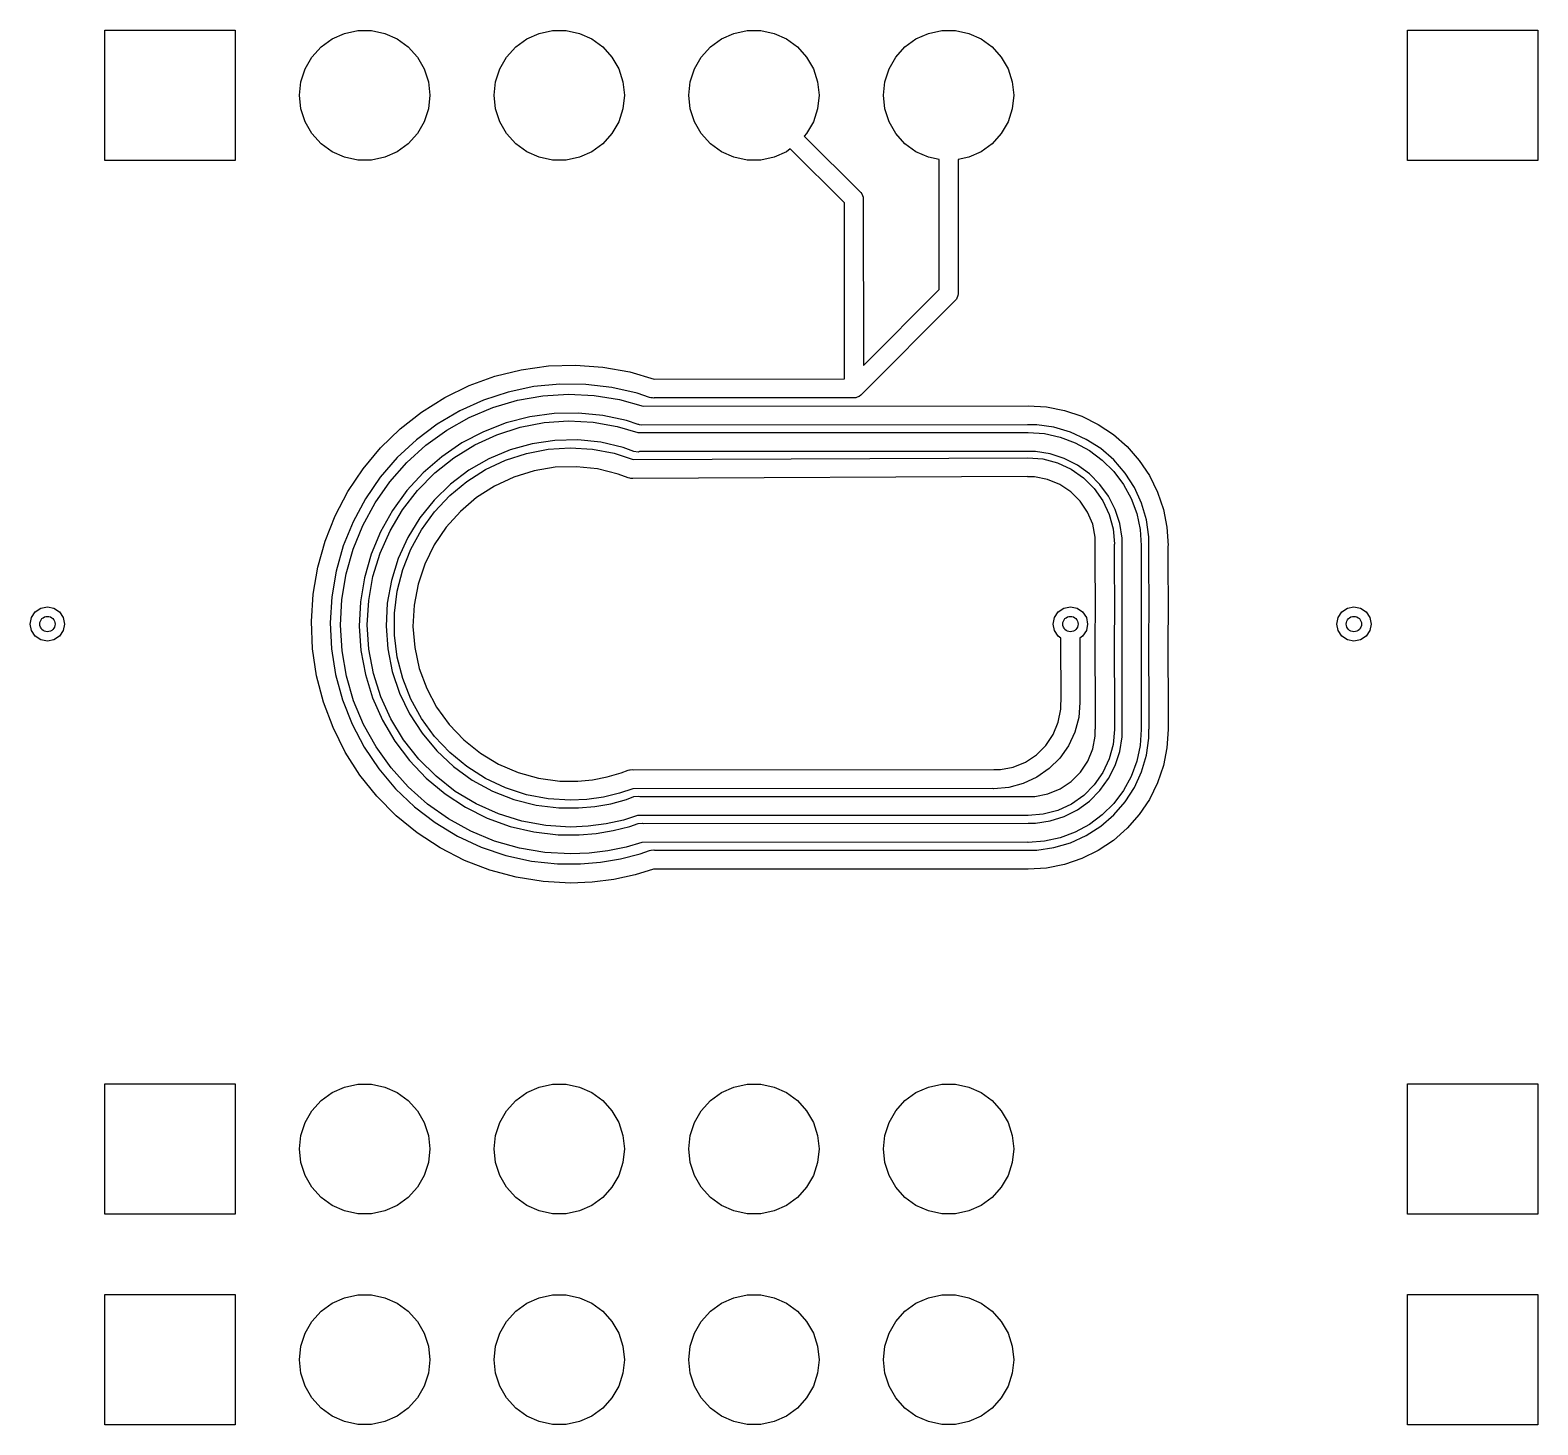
# Model space of a CAD drawing. Extents: x 108.1 to 155.9, y -81.1 to -32.1.
# Drawn here: x 108.1 to 127.77, y -50.35 to -32.15 of the extents above; entities that cross this region are included whole.
import ezdxf

# ---------------------------------------------------------------- set-up
doc = ezdxf.new("R2010")
doc.units = 0
doc.layers.add('BLACK', color=7, linetype='CONTINUOUS')

msp = doc.modelspace()

# ---------------------------------------------------------------- linework, layer by layer
at = {"layer": 'BLACK', "linetype": 'CONTINUOUS'}
for p, q in [((109.075, -33.85), (109.075, -32.15)), ((109.075, -32.15), (110.775, -32.15)), ((110.775, -32.15), (110.775, -33.85)), ((111.896239, -32.368327), (112.04, -32.263878)), ((112.04, -32.263878), (112.202336, -32.191602)), ((112.202336, -32.191602), (112.376151, -32.154656)), ((112.376151, -32.154656), (112.553849, -32.154656)), ((112.553849, -32.154656), (112.727664, -32.191602)), ((112.727664, -32.191602), (112.89, -32.263878)), ((112.89, -32.263878), (113.033761, -32.368327)), ((114.436239, -32.368327), (114.58, -32.263878)), ((114.58, -32.263878), (114.742336, -32.191602)), ((114.742336, -32.191602), (114.916151, -32.154656)), ((114.916151, -32.154656), (115.093849, -32.154656)), ((115.093849, -32.154656), (115.267664, -32.191602)), ((115.267664, -32.191602), (115.43, -32.263878)), ((115.43, -32.263878), (115.573761, -32.368327)), ((116.976239, -32.368327), (117.12, -32.263878)), ((117.12, -32.263878), (117.282336, -32.191602)), ((117.282336, -32.191602), (117.456151, -32.154656)), ((117.456151, -32.154656), (117.633849, -32.154656)), ((117.633849, -32.154656), (117.807664, -32.191602)), ((117.807664, -32.191602), (117.97, -32.263878)), ((117.97, -32.263878), (118.113761, -32.368327)), ((119.516239, -32.368327), (119.66, -32.263878)), ((119.66, -32.263878), (119.822336, -32.191602)), ((119.822336, -32.191602), (119.996151, -32.154656)), ((119.996151, -32.154656), (120.173849, -32.154656)), ((120.173849, -32.154656), (120.347664, -32.191602)), ((120.347664, -32.191602), (120.51, -32.263878)), ((120.51, -32.263878), (120.653761, -32.368327)), ((126.075, -33.85), (126.075, -32.15)), ((126.075, -32.15), (127.775, -32.15)), ((127.775, -32.15), (127.775, -33.85)), ((111.777336, -32.500383), (111.896239, -32.368327)), ((113.033761, -32.368327), (113.152664, -32.500383)), ((114.317336, -32.500383), (114.436239, -32.368327)), ((115.573761, -32.368327), (115.692664, -32.500383)), ((116.857336, -32.500383), (116.976239, -32.368327)), ((118.113761, -32.368327), (118.232664, -32.500383)), ((119.397336, -32.500383), (119.516239, -32.368327)), ((120.653761, -32.368327), (120.772664, -32.500383)), ((111.633575, -32.823275), (111.688486, -32.654274)), ((111.688486, -32.654274), (111.777336, -32.500383)), ((113.152664, -32.500383), (113.241514, -32.654274)), ((113.241514, -32.654274), (113.296425, -32.823275)), ((114.173575, -32.823275), (114.228486, -32.654274)), ((114.228486, -32.654274), (114.317336, -32.500383)), ((115.692664, -32.500383), (115.781514, -32.654274)), ((115.781514, -32.654274), (115.836425, -32.823275)), ((116.713575, -32.823275), (116.768486, -32.654274)), ((116.768486, -32.654274), (116.857336, -32.500383)), ((118.232664, -32.500383), (118.321514, -32.654274)), ((118.321514, -32.654274), (118.376425, -32.823275)), ((119.253575, -32.823275), (119.308486, -32.654274)), ((119.308486, -32.654274), (119.397336, -32.500383)), ((120.772664, -32.500383), (120.861514, -32.654274)), ((120.861514, -32.654274), (120.916425, -32.823275)), ((111.615, -33), (111.633575, -32.823275)), ((113.296425, -32.823275), (113.315, -33)), ((114.155, -33), (114.173575, -32.823275)), ((115.836425, -32.823275), (115.855, -33)), ((116.695, -33), (116.713575, -32.823275)), ((118.376425, -32.823275), (118.395, -33)), ((119.235, -33), (119.253575, -32.823275)), ((120.916425, -32.823275), (120.935, -33)), ((111.633575, -33.176725), (111.615, -33)), ((113.315, -33), (113.296425, -33.176725)), ((114.173575, -33.176725), (114.155, -33)), ((115.855, -33), (115.836425, -33.176725)), ((116.713575, -33.176725), (116.695, -33)), ((118.395, -33), (118.376425, -33.176725)), ((119.253575, -33.176725), (119.235, -33)), ((120.935, -33), (120.916425, -33.176725)), ((111.688486, -33.345726), (111.633575, -33.176725)), ((113.296425, -33.176725), (113.241514, -33.345726)), ((114.228486, -33.345726), (114.173575, -33.176725)), ((115.836425, -33.176725), (115.781514, -33.345726)), ((116.768486, -33.345726), (116.713575, -33.176725)), ((118.376425, -33.176725), (118.321514, -33.345726)), ((119.308486, -33.345726), (119.253575, -33.176725)), ((120.916425, -33.176725), (120.861514, -33.345726)), ((111.777336, -33.499617), (111.688486, -33.345726)), ((113.241514, -33.345726), (113.152664, -33.499617)), ((114.317336, -33.499617), (114.228486, -33.345726)), ((115.781514, -33.345726), (115.692664, -33.499617)), ((116.857336, -33.499617), (116.768486, -33.345726)), ((118.321514, -33.345726), (118.232664, -33.499617)), ((119.397336, -33.499617), (119.308486, -33.345726)), ((120.861514, -33.345726), (120.772664, -33.499617)), ((111.896239, -33.631673), (111.777336, -33.499617)), ((112.04, -33.736122), (111.896239, -33.631673)), ((113.033761, -33.631673), (112.89, -33.736122)), ((113.152664, -33.499617), (113.033761, -33.631673)), ((114.436239, -33.631673), (114.317336, -33.499617)), ((114.58, -33.736122), (114.436239, -33.631673)), ((115.573761, -33.631673), (115.43, -33.736122)), ((115.692664, -33.499617), (115.573761, -33.631673)), ((116.976239, -33.631673), (116.857336, -33.499617)), ((117.12, -33.736122), (116.976239, -33.631673)), ((118.232664, -33.499617), (118.20274, -33.532851)), ((118.20274, -33.532851), (118.938389, -34.266612)), ((119.516239, -33.631673), (119.397336, -33.499617)), ((119.66, -33.736122), (119.516239, -33.631673)), ((120.653761, -33.631673), (120.51, -33.736122)), ((120.772664, -33.499617), (120.653761, -33.631673)), ((112.202336, -33.808398), (112.04, -33.736122)), ((112.376151, -33.845344), (112.202336, -33.808398)), ((112.727664, -33.808398), (112.553849, -33.845344)), ((112.89, -33.736122), (112.727664, -33.808398)), ((114.742336, -33.808398), (114.58, -33.736122)), ((114.916151, -33.845344), (114.742336, -33.808398)), ((115.267664, -33.808398), (115.093849, -33.845344)), ((115.43, -33.736122), (115.267664, -33.808398)), ((117.282336, -33.808398), (117.12, -33.736122)), ((117.456151, -33.845344), (117.282336, -33.808398)), ((117.807664, -33.808398), (117.633849, -33.845344)), ((117.97, -33.736122), (117.807664, -33.808398)), ((118.019688, -33.70002), (117.97, -33.736122)), ((118.725046, -34.403569), (118.019688, -33.70002)), ((119.822336, -33.808398), (119.66, -33.736122)), ((119.960737, -33.837816), (119.822336, -33.808398)), ((119.962328, -35.535987), (119.960737, -33.837816)), ((120.347664, -33.808398), (120.208358, -33.838008)), ((120.208358, -33.838008), (120.21, -35.59)), ((120.51, -33.736122), (120.347664, -33.808398)), ((110.775, -33.85), (109.075, -33.85)), ((112.553849, -33.845344), (112.376151, -33.845344)), ((115.093849, -33.845344), (114.916151, -33.845344)), ((117.633849, -33.845344), (117.456151, -33.845344)), ((127.775, -33.85), (126.075, -33.85)), ((118.727258, -36.700112), (118.725046, -34.403569)), ((118.938389, -34.266612), (118.953934, -34.285554)), ((118.953934, -34.285554), (118.972598, -34.330614)), ((118.972598, -34.330614), (118.974712, -36.526287)), ((118.974712, -36.526287), (119.962328, -35.535987)), ((120.21, -35.59), (120.207598, -35.614386)), ((120.188934, -35.659446), (118.938388, -36.913388)), ((120.207598, -35.614387), (120.188934, -35.659446)), ((120.207598, -35.614386), (120.207598, -35.614387)), ((114.163963, -36.667025), (114.50953, -36.581235)), ((114.50953, -36.581235), (114.862205, -36.532275)), ((114.862205, -36.532275), (115.218074, -36.520686)), ((115.218074, -36.520686), (115.573187, -36.546597)), ((115.573187, -36.546597), (115.923604, -36.609721)), ((113.509367, -36.944882), (113.829337, -36.78869)), ((113.829337, -36.78869), (114.163963, -36.667025)), ((115.011868, -36.768448), (114.673001, -36.801909)), ((115.352365, -36.771942), (115.011868, -36.768448)), ((115.690474, -36.812349), (115.352365, -36.771942)), ((115.923604, -36.609721), (116.241525, -36.702387)), ((116.241525, -36.702387), (118.727258, -36.700112)), ((113.207603, -37.133867), (113.509367, -36.944882)), ((114.016087, -36.977683), (113.705791, -37.117922)), ((114.339763, -36.871929), (114.016087, -36.977683)), ((114.13783, -37.075905), (114.459512, -36.980544)), ((114.673001, -36.801909), (114.339763, -36.871929)), ((114.459512, -36.980544), (114.78983, -36.921699)), ((114.78983, -36.921699), (115.124653, -36.900107)), ((115.124653, -36.900107), (115.459794, -36.916038)), ((115.459794, -36.916038), (115.791059, -36.969293)), ((116.022204, -36.889193), (115.690474, -36.812349)), ((115.791059, -36.969293), (116.098972, -37.05494)), ((116.182934, -36.945351), (116.022204, -36.889193)), ((116.199677, -36.947232), (116.182934, -36.945351)), ((116.200615, -36.947621), (116.199677, -36.947232)), ((116.220983, -36.949627), (116.200615, -36.947621)), ((116.238216, -36.951564), (116.220983, -36.949627)), ((116.242662, -36.950006), (116.238216, -36.951564)), ((118.874387, -36.947598), (116.242662, -36.950006)), ((118.893051, -36.939866), (118.874387, -36.947598)), ((118.919446, -36.928934), (118.893051, -36.939866)), ((118.919451, -36.928928), (118.919446, -36.928934)), ((118.938388, -36.913388), (118.919451, -36.928928)), ((112.927394, -37.353547), (113.207603, -37.133867)), ((113.705791, -37.117922), (113.412538, -37.290991)), ((113.828809, -37.206591), (114.13783, -37.075905)), ((114.936857, -37.153598), (114.621427, -37.196528)), ((115.255134, -37.147347), (114.936857, -37.153598)), ((115.572007, -37.177857), (115.255134, -37.147347)), ((115.883244, -37.244721), (115.572007, -37.177857)), ((116.098972, -37.05494), (121.124304, -37.050648)), ((121.124304, -37.050648), (121.362576, -37.066178)), ((121.362576, -37.066178), (121.596781, -37.112684)), ((121.596781, -37.112684), (121.822909, -37.18937)), ((112.671849, -37.601486), (112.927394, -37.353547)), ((113.412538, -37.290991), (113.139789, -37.494849)), ((113.264001, -37.566974), (113.536313, -37.370966)), ((113.536313, -37.370966), (113.828809, -37.206591)), ((114.313056, -37.275562), (114.015862, -37.389645)), ((114.191665, -37.429353), (114.495615, -37.332067)), ((114.621427, -37.196528), (114.313056, -37.275562)), ((114.495615, -37.332067), (114.809056, -37.272024)), ((114.809056, -37.272024), (115.127442, -37.250096)), ((115.127442, -37.250096), (115.446155, -37.266601)), ((115.446155, -37.266601), (115.760573, -37.321299)), ((115.760573, -37.321299), (116.029765, -37.402435)), ((116.033948, -37.295938), (115.883244, -37.244721)), ((116.041396, -37.296706), (116.033948, -37.295938)), ((116.049788, -37.300179), (116.041396, -37.296706)), ((116.074175, -37.302572), (116.049788, -37.300179)), ((121.113948, -37.298266), (116.074175, -37.302572)), ((121.1244, -37.300648), (121.113948, -37.298266)), ((121.237072, -37.300607), (121.1244, -37.300648)), ((121.460133, -37.3326), (121.237072, -37.300607)), ((121.676369, -37.396021), (121.460133, -37.3326)), ((121.822909, -37.18937), (122.037089, -37.294922)), ((122.037089, -37.294922), (122.235655, -37.427534)), ((113.139789, -37.494849), (112.890761, -37.72709)), ((113.01528, -37.792164), (113.264001, -37.566974)), ((113.733814, -37.537254), (113.47068, -37.716417)), ((113.629669, -37.729494), (113.901614, -37.562473)), ((114.015862, -37.389645), (113.733814, -37.537254)), ((113.901614, -37.562473), (114.191665, -37.429353)), ((114.651921, -37.547402), (114.362937, -37.627704)), ((114.948653, -37.503699), (114.651921, -37.547402)), ((115.248518, -37.497274), (114.948653, -37.503699)), ((115.546851, -37.528227), (115.248518, -37.497274)), ((115.839009, -37.596076), (115.546851, -37.528227)), ((116.029765, -37.402435), (121.124989, -37.40001)), ((121.124989, -37.40001), (121.334904, -37.415022)), ((121.334904, -37.415022), (121.540546, -37.459756)), ((121.540546, -37.459756), (121.737728, -37.5333)), ((121.881374, -37.489577), (121.676369, -37.396021)), ((121.737728, -37.5333), (121.922437, -37.634158)), ((122.070974, -37.611363), (121.881374, -37.489577)), ((122.235655, -37.427534), (122.415208, -37.584936)), ((112.443804, -37.874931), (112.671849, -37.601486)), ((112.890761, -37.72709), (112.668394, -37.984972)), ((113.47068, -37.716417), (113.229972, -37.924742)), ((113.379774, -37.927996), (113.629669, -37.729494)), ((114.086196, -37.743354), (113.826005, -37.892555)), ((114.040835, -37.885117), (114.302055, -37.762013)), ((114.362937, -37.627704), (114.086196, -37.743354)), ((114.302055, -37.762013), (114.576643, -37.672611)), ((114.576643, -37.672611), (114.860269, -37.618322)), ((114.860269, -37.618322), (115.148462, -37.600001)), ((115.148462, -37.600001), (115.436679, -37.617936)), ((115.436679, -37.617936), (115.720378, -37.671846)), ((115.720378, -37.671846), (115.968627, -37.752305)), ((115.979707, -37.647982), (115.839009, -37.596076)), ((115.968627, -37.752305), (121.120445, -37.729066)), ((116.034878, -37.655116), (115.979707, -37.647982)), ((116.0502, -37.650035), (116.034878, -37.655116)), ((121.114538, -37.647624), (116.0502, -37.650035)), ((121.124991, -37.65001), (121.114538, -37.647624)), ((121.120445, -37.729066), (121.316368, -37.745452)), ((121.221401, -37.650009), (121.124991, -37.65001)), ((121.411846, -37.680172), (121.221401, -37.650009)), ((121.316368, -37.745452), (121.506446, -37.795695)), ((121.595229, -37.739755), (121.411846, -37.680172)), ((121.767032, -37.827293), (121.595229, -37.739755)), ((121.922437, -37.634158), (122.090912, -37.760276)), ((122.241307, -37.758899), (122.070974, -37.611363)), ((122.090912, -37.760276), (122.239724, -37.909088)), ((122.388903, -37.92918), (122.241307, -37.758899)), ((122.415208, -37.584936), (122.572674, -37.764434)), ((122.572674, -37.764434), (122.705356, -37.962953)), ((112.24579, -38.170848), (112.443804, -37.874931)), ((112.79326, -38.04372), (113.01528, -37.792164)), ((113.229972, -37.924742), (113.014907, -38.159446)), ((113.155553, -38.155098), (113.379774, -37.927996)), ((113.826005, -37.892555), (113.586411, -38.072984)), ((113.797099, -38.039984), (114.040835, -37.885117)), ((114.676326, -37.900551), (114.410952, -37.982718)), ((114.950359, -37.854931), (114.676326, -37.900551)), ((115.22804, -37.846693), (114.950359, -37.854931)), ((115.504295, -37.875985), (115.22804, -37.846693)), ((115.774074, -37.942274), (115.504295, -37.875985)), ((115.903227, -37.993394), (115.774074, -37.942274)), ((121.506446, -37.795695), (121.684876, -37.878261)), ((121.684876, -37.878261), (121.846207, -37.990629)), ((121.923027, -37.940629), (121.767032, -37.827293)), ((122.059371, -38.076973), (121.923027, -37.940629)), ((122.239724, -37.909088), (122.365842, -38.077563)), ((122.510756, -38.118736), (122.388903, -37.92918)), ((122.705356, -37.962953), (122.810984, -38.177096)), ((112.668394, -37.984972), (112.475312, -38.265453)), ((112.600718, -38.318493), (112.79326, -38.04372)), ((113.014907, -38.159446), (112.828355, -38.417395)), ((112.960259, -38.407507), (113.155553, -38.155098)), ((113.586411, -38.072984), (113.37114, -38.281835)), ((113.57469, -38.224173), (113.797099, -38.039984)), ((114.159086, -38.09993), (113.925333, -38.250045)), ((114.410952, -37.982718), (114.159086, -38.09993)), ((115.922986, -37.996416), (115.903227, -37.993393)), ((115.903227, -37.993393), (115.903227, -37.993394)), ((115.926111, -37.997696), (115.922986, -37.996416)), ((115.939778, -37.998986), (115.926111, -37.997696)), ((115.958218, -38.001808), (115.939778, -37.998986)), ((115.964333, -37.999936), (115.958218, -38.001808)), ((121.110992, -37.97672), (115.964333, -37.999936)), ((121.121457, -37.979064), (121.110992, -37.97672)), ((121.20786, -37.978736), (121.121457, -37.979064)), ((121.377464, -38.011847), (121.20786, -37.978736)), ((121.537318, -38.077491), (121.377464, -38.011847)), ((121.681245, -38.173131), (121.537318, -38.077491)), ((121.846207, -37.990629), (121.985513, -38.129366)), ((121.985513, -38.129366), (122.09854, -38.290236)), ((122.172707, -38.232968), (122.059371, -38.076973)), ((122.365842, -38.077563), (122.4667, -38.262272)), ((122.604384, -38.323709), (122.510756, -38.118736)), ((112.080004, -38.485954), (112.24579, -38.170848)), ((112.475312, -38.265453), (112.313793, -38.565223)), ((112.440063, -38.613049), (112.600718, -38.318493)), ((113.37114, -38.281835), (113.183543, -38.51586)), ((113.377114, -38.434778), (113.57469, -38.224173)), ((113.925333, -38.250045), (113.713965, -38.430318)), ((121.803688, -38.295073), (121.681245, -38.173131)), ((121.899916, -38.438608), (121.803688, -38.295073)), ((122.09854, -38.290236), (122.181835, -38.468326)), ((122.260245, -38.404771), (122.172707, -38.232968)), ((122.4667, -38.262272), (122.540244, -38.459454)), ((122.667881, -38.539922), (122.604384, -38.323709)), ((122.810984, -38.177096), (122.887749, -38.403197)), ((111.948286, -38.816752), (112.080004, -38.485954)), ((112.828355, -38.417395), (112.672809, -38.695144)), ((112.796723, -38.681563), (112.960259, -38.407507)), ((113.183543, -38.51586), (113.026536, -38.771416)), ((113.207486, -38.668482), (113.377114, -38.434778)), ((113.713965, -38.430318), (113.528845, -38.637455)), ((121.966213, -38.598191), (121.899916, -38.438608)), ((122.181835, -38.468326), (122.232856, -38.658198)), ((122.319828, -38.588154), (122.260245, -38.404771)), ((122.540244, -38.459454), (122.584978, -38.665096)), ((122.699953, -38.762972), (122.667881, -38.539922)), ((122.887749, -38.403197), (122.934338, -38.637385)), ((112.313793, -38.565223), (112.185744, -38.880744)), ((112.313305, -38.923701), (112.440063, -38.613049)), ((112.672809, -38.695144), (112.550346, -38.988984)), ((112.667318, -38.97329), (112.796723, -38.681563)), ((113.068479, -38.921598), (113.207486, -38.668482)), ((113.528845, -38.637455), (113.373358, -38.86767)), ((122.000018, -38.767659), (121.966213, -38.598191)), ((122.232856, -38.658198), (122.250043, -38.854052)), ((122.349991, -38.778599), (122.319828, -38.588154)), ((122.584978, -38.665096), (122.59999, -38.875011)), ((122.934338, -38.637385), (122.949952, -38.875652)), ((111.852097, -39.15957), (111.948286, -38.816752)), ((112.185744, -38.880744), (112.092674, -39.208293)), ((112.222027, -39.246566), (112.313305, -38.923701)), ((113.026536, -38.771416), (112.902564, -39.04453)), ((112.962285, -39.190139), (113.068479, -38.921598)), ((113.373358, -38.86767), (113.250345, -39.116754)), ((122, -38.854057), (122.000042, -38.853621)), ((122.002294, -39.8767), (122, -38.854057)), ((122.000042, -38.853621), (122.000018, -38.767659)), ((122.25, -38.854052), (122.247675, -38.864237)), ((122.247675, -38.864237), (122.25, -39.9)), ((122.250043, -38.854052), (122.25, -38.854052)), ((122.34999, -38.875009), (122.349991, -38.778599)), ((122.35, -38.875009), (122.34999, -38.875009)), ((122.35, -38.87501), (122.35, -38.875009)), ((122.352292, -39.876721), (122.35, -38.87501)), ((122.6, -38.875011), (122.597677, -38.885188)), ((122.597677, -38.885188), (122.6, -39.9)), ((122.59999, -38.875011), (122.6, -38.875011)), ((122.699952, -38.875644), (122.699953, -38.762972)), ((122.7, -38.875644), (122.699952, -38.875644)), ((122.7, -38.875648), (122.7, -38.875644)), ((122.702292, -39.876722), (122.7, -38.875648)), ((122.95, -38.875652), (122.947677, -38.885827)), ((122.947677, -38.885827), (122.95, -39.9)), ((122.949952, -38.875652), (122.95, -38.875652)), ((112.550346, -38.988984), (112.462601, -39.294991)), ((112.573921, -39.278457), (112.667318, -38.97329)), ((112.902564, -39.04453), (112.813553, -39.330952)), ((113.250345, -39.116754), (113.162056, -39.380154)), ((111.792505, -39.510605), (111.852097, -39.15957)), ((112.092674, -39.208293), (112.035684, -39.544005)), ((112.167374, -39.577603), (112.222027, -39.246566)), ((112.462601, -39.294991), (112.410745, -39.609077)), ((112.517885, -39.592639), (112.573921, -39.278457)), ((112.813553, -39.330952), (112.76089, -39.626226)), ((112.890578, -39.469869), (112.962285, -39.190139)), ((111.770171, -39.865961), (111.792505, -39.510605)), ((112.035684, -39.544005), (112.015444, -39.883918)), ((112.854488, -39.75638), (112.890578, -39.469869)), ((113.162056, -39.380154), (113.110103, -39.653057)), ((108.117127, -39.813896), (108.165901, -39.740901)), ((108.165901, -39.740901), (108.238896, -39.692127)), ((108.238896, -39.692127), (108.325, -39.675)), ((108.325, -39.675), (108.411104, -39.692127)), ((108.411104, -39.692127), (108.484099, -39.740901)), ((108.484099, -39.740901), (108.532873, -39.813896)), ((112.150027, -39.912673), (112.167374, -39.577603)), ((112.410745, -39.609077), (112.395473, -39.927049)), ((112.500024, -39.911279), (112.517885, -39.592639)), ((112.76089, -39.626226), (112.745393, -39.925759)), ((113.110103, -39.653057), (113.095436, -39.930473)), ((121.467127, -39.813896), (121.515901, -39.740901)), ((121.515901, -39.740901), (121.588896, -39.692127)), ((121.588896, -39.692127), (121.675, -39.675)), ((121.675, -39.675), (121.761104, -39.692127)), ((121.761104, -39.692127), (121.834099, -39.740901)), ((121.834099, -39.740901), (121.882873, -39.813896)), ((125.167127, -39.813896), (125.215901, -39.740901)), ((125.215901, -39.740901), (125.288896, -39.692127)), ((125.288896, -39.692127), (125.375, -39.675)), ((125.375, -39.675), (125.461104, -39.692127)), ((125.461104, -39.692127), (125.534099, -39.740901)), ((125.534099, -39.740901), (125.582873, -39.813896)), ((108.1, -39.9), (108.117127, -39.813896)), ((108.117127, -39.986104), (108.1, -39.9)), ((108.532873, -39.813896), (108.55, -39.9)), ((108.55, -39.9), (108.532873, -39.986104)), ((111.785344, -40.221695), (111.770171, -39.865961)), ((112.015444, -39.883918), (112.032195, -40.22402)), ((112.170204, -40.247585), (112.150027, -39.912673)), ((112.395473, -39.927049), (112.416987, -40.244659)), ((112.520597, -40.229755), (112.500024, -39.911279)), ((112.745393, -39.925759), (112.767303, -40.224891)), ((112.854585, -40.045155), (112.854488, -39.75638)), ((113.095436, -39.930473), (113.118324, -40.207333)), ((121.45, -39.9), (121.467127, -39.813896)), ((121.467127, -39.986104), (121.45, -39.9)), ((121.882873, -39.813896), (121.9, -39.9)), ((121.9, -39.9), (121.882873, -39.986104)), ((122, -39.9), (122.002294, -39.8767)), ((122.002342, -41.264728), (122, -39.9)), ((122.25, -39.9), (122.24768, -39.92355)), ((122.24768, -39.92355), (122.25, -41.274989)), ((122.35, -39.9), (122.352292, -39.876721)), ((122.352342, -41.264725), (122.35, -39.9)), ((122.6, -39.9), (122.59768, -39.92355)), ((122.59768, -39.92355), (122.599999, -41.274987)), ((122.7, -39.9), (122.702292, -39.876722)), ((122.702342, -41.264736), (122.7, -39.9)), ((122.95, -39.9), (122.94768, -39.92355)), ((122.94768, -39.92355), (122.95, -41.275)), ((125.15, -39.9), (125.167127, -39.813896)), ((125.167127, -39.986104), (125.15, -39.9)), ((125.582873, -39.813896), (125.6, -39.9)), ((125.6, -39.9), (125.582873, -39.986104)), ((108.165901, -40.059099), (108.117127, -39.986104)), ((108.238896, -40.107873), (108.165901, -40.059099)), ((108.325, -40.125), (108.238896, -40.107873)), ((108.411104, -40.107873), (108.325, -40.125)), ((108.484099, -40.059099), (108.411104, -40.107873)), ((108.532873, -39.986104), (108.484099, -40.059099)), ((112.890866, -40.331642), (112.854585, -40.045155)), ((121.515901, -40.059099), (121.467127, -39.986104)), ((121.550416, -40.082161), (121.515901, -40.059099)), ((121.552322, -40.914822), (121.550416, -40.082161)), ((121.834099, -40.059099), (121.798073, -40.08317)), ((121.798073, -40.08317), (121.8, -40.925)), ((121.882873, -39.986104), (121.834099, -40.059099)), ((125.215901, -40.059099), (125.167127, -39.986104)), ((125.288896, -40.107873), (125.215901, -40.059099)), ((125.375, -40.125), (125.288896, -40.107873)), ((125.461104, -40.107873), (125.375, -40.125)), ((125.534099, -40.059099), (125.461104, -40.107873)), ((125.582873, -39.986104), (125.534099, -40.059099)), ((111.837854, -40.573859), (111.785344, -40.221695)), ((112.032195, -40.22402), (112.085738, -40.560299)), ((112.227653, -40.578149), (112.170204, -40.247585)), ((112.416987, -40.244659), (112.475, -40.557667)), ((112.579305, -40.543449), (112.520597, -40.229755)), ((112.767303, -40.224891), (112.82628, -40.518969)), ((112.96276, -40.611324), (112.890866, -40.331642)), ((113.118324, -40.207333), (113.178348, -40.478575)), ((112.82628, -40.518969), (112.921405, -40.803418)), ((113.178348, -40.478575), (113.27441, -40.739241)), ((111.927118, -40.918545), (111.837854, -40.573859)), ((112.085738, -40.560299), (112.175441, -40.888786)), ((112.321654, -40.900231), (112.227653, -40.578149)), ((112.475, -40.557667), (112.568737, -40.861891)), ((112.675297, -40.84781), (112.579305, -40.543449)), ((113.069134, -40.879793), (112.96276, -40.611324)), ((112.052148, -41.251929), (111.927118, -40.918545)), ((112.175441, -40.888786), (112.300247, -41.205605)), ((112.451033, -41.209801), (112.321654, -40.900231)), ((112.568737, -40.861891), (112.696947, -41.153269)), ((112.807181, -41.138425), (112.675297, -40.84781)), ((112.921405, -40.803418), (113.0512, -41.073813)), ((113.20831, -41.132817), (113.069134, -40.879793)), ((113.27441, -40.739241), (113.404756, -40.984567)), ((121.55, -40.925), (121.552322, -40.914822)), ((113.0512, -41.073813), (113.213645, -41.325948)), ((113.404756, -40.984567), (113.567002, -41.210069)), ((121.516374, -41.180228), (121.55, -41.01118)), ((121.55, -41.01118), (121.55, -40.925)), ((121.782909, -41.120354), (121.732154, -41.309773)), ((121.8, -40.925), (121.782909, -41.120354)), ((112.211554, -41.57031), (112.052148, -41.251929)), ((112.300247, -41.205605), (112.458681, -41.507016)), ((112.614171, -41.502989), (112.451033, -41.209801)), ((112.696947, -41.153269), (112.857918, -41.42791)), ((112.973043, -41.411079), (112.807181, -41.138425)), ((113.378094, -41.366407), (113.20831, -41.132817)), ((113.567002, -41.210069), (113.758184, -41.411625)), ((121.450415, -41.339468), (121.516374, -41.180228)), ((121.732154, -41.309773), (121.649279, -41.4875)), ((122, -41.274993), (122.002342, -41.264728)), ((122.000001, -41.361174), (122, -41.274993)), ((122.25, -41.274991), (122.23291, -41.470347)), ((122.25, -41.274989), (122.25, -41.274991)), ((122.35, -41.27499), (122.352342, -41.264725)), ((122.350001, -41.3714), (122.35, -41.27499)), ((122.6, -41.274988), (122.584988, -41.484904)), ((122.599999, -41.274987), (122.6, -41.274988)), ((122.7, -41.275), (122.702342, -41.264736)), ((122.7, -41.387646), (122.7, -41.275)), ((122.95, -41.275), (122.934387, -41.51321)), ((112.458681, -41.507016), (112.648875, -41.789464)), ((112.809028, -41.776126), (112.614171, -41.502989)), ((112.857918, -41.42791), (113.049499, -41.682146)), ((113.170479, -41.661816), (112.973043, -41.411079)), ((113.213645, -41.325948), (113.406213, -41.5559)), ((113.575811, -41.576881), (113.378094, -41.366407)), ((113.758184, -41.411625), (113.974805, -41.58555)), ((121.23278, -41.604657), (121.354657, -41.48278)), ((121.354657, -41.48278), (121.450415, -41.339468)), ((121.649279, -41.4875), (121.5368, -41.648136)), ((121.966376, -41.530224), (122.000001, -41.361174)), ((122.23291, -41.470347), (122.182156, -41.659768)), ((122.319838, -41.561847), (122.350001, -41.3714)), ((122.584988, -41.484904), (122.540255, -41.690546)), ((122.667937, -41.610645), (122.7, -41.387646)), ((122.934387, -41.51321), (122.887815, -41.747345)), ((112.403568, -41.870155), (112.211554, -41.57031)), ((113.049499, -41.682146), (113.269132, -41.912582)), ((113.396625, -41.887002), (113.170479, -41.661816)), ((113.406213, -41.5559), (113.625908, -41.760092)), ((113.798343, -41.76092), (113.575811, -41.576881)), ((113.974805, -41.58555), (114.212908, -41.728666)), ((120.930228, -41.766374), (121.089468, -41.700415)), ((121.089468, -41.700415), (121.23278, -41.604657)), ((121.5368, -41.648136), (121.398136, -41.7868)), ((121.804658, -41.832779), (121.900416, -41.689466)), ((121.900416, -41.689466), (121.966376, -41.530224)), ((122.182156, -41.659768), (122.09928, -41.837497)), ((122.260255, -41.74523), (122.319838, -41.561847)), ((122.540255, -41.690546), (122.466711, -41.887729)), ((122.604465, -41.826812), (122.667937, -41.610645)), ((112.626059, -42.148138), (112.403568, -41.870155)), ((112.648875, -41.789464), (112.868584, -42.049614)), ((113.033165, -42.025796), (112.809028, -41.776126)), ((113.648201, -42.083369), (113.396625, -41.887002)), ((113.625908, -41.760092), (113.869312, -41.935347)), ((114.042182, -41.915624), (113.798343, -41.76092)), ((114.212908, -41.728666), (114.468139, -41.838357)), ((114.468139, -41.838357), (114.735833, -41.912617)), ((115.438595, -41.931863), (115.628155, -41.895776)), ((115.628155, -41.895776), (115.813489, -41.842045)), ((115.813489, -41.842045), (115.903227, -41.806606)), ((115.903227, -41.806607), (115.92263, -41.803637)), ((115.903227, -41.806606), (115.903227, -41.806607)), ((115.92263, -41.803637), (115.925614, -41.802402)), ((115.925614, -41.802402), (115.930723, -41.802399)), ((115.930723, -41.802399), (115.958218, -41.798192)), ((115.958218, -41.798192), (115.971899, -41.802378)), ((115.971899, -41.802378), (120.675, -41.8)), ((120.675, -41.8), (120.76118, -41.8)), ((120.76118, -41.8), (120.930228, -41.766374)), ((121.2375, -41.899279), (121.059773, -41.982154)), ((121.398136, -41.7868), (121.2375, -41.899279)), ((121.682779, -41.954658), (121.804658, -41.832779)), ((122.09928, -41.837497), (121.986801, -41.998135)), ((122.172717, -41.917034), (122.260255, -41.74523)), ((122.466711, -41.887729), (122.365853, -42.072439)), ((122.510875, -42.031745), (122.604465, -41.826812)), ((122.887815, -41.747345), (122.81108, -41.973397)), ((112.868584, -42.049614), (113.115216, -42.284397)), ((113.28378, -42.248877), (113.033165, -42.025796)), ((113.269132, -41.912582), (113.513884, -42.11614)), ((113.921558, -42.248069), (113.648201, -42.083369)), ((113.869312, -41.935347), (114.13264, -42.078939)), ((114.303485, -42.038554), (114.042182, -41.915624)), ((114.13264, -42.078939), (114.411794, -42.188635)), ((114.578132, -42.127772), (114.303485, -42.038554)), ((114.735833, -41.912617), (115.011098, -41.95009)), ((115.011098, -41.95009), (115.15, -41.95)), ((115.15, -41.95), (115.246483, -41.949987)), ((115.246483, -41.949987), (115.438595, -41.931863)), ((115.963256, -42.049993), (115.790439, -42.109036)), ((120.664553, -42.047615), (115.963256, -42.049993)), ((120.675, -42.05), (120.664553, -42.047615)), ((120.870354, -42.032909), (120.675, -42.05)), ((121.059773, -41.982154), (120.870354, -42.032909)), ((121.380224, -42.116376), (121.539466, -42.050416)), ((121.539466, -42.050416), (121.682779, -41.954658)), ((121.986801, -41.998135), (121.848135, -42.136801)), ((121.923037, -42.209375), (122.059381, -42.07303)), ((122.059381, -42.07303), (122.172717, -41.917034)), ((122.365853, -42.072439), (122.239735, -42.240915)), ((122.389073, -42.221273), (122.510875, -42.031745)), ((122.81108, -41.973397), (122.705496, -42.1875)), ((112.876559, -42.401173), (112.626059, -42.148138)), ((113.115216, -42.284397), (113.385859, -42.491043)), ((113.557738, -42.442578), (113.28378, -42.248877)), ((113.513884, -42.11614), (113.780486, -42.290101)), ((113.780486, -42.290101), (114.065378, -42.432143)), ((114.212731, -42.378715), (113.921558, -42.248069)), ((114.411794, -42.188635), (114.702432, -42.262728)), ((114.861795, -42.181872), (114.578132, -42.127772)), ((114.702432, -42.262728), (115.000033, -42.300064)), ((115.15, -42.2), (114.861795, -42.181872)), ((115.000033, -42.300064), (115.15, -42.3)), ((115.36602, -42.189833), (115.15, -42.2)), ((115.15, -42.3), (115.255968, -42.300013)), ((115.255968, -42.300013), (115.46708, -42.281334)), ((115.580131, -42.159422), (115.36602, -42.189833)), ((115.46708, -42.281334), (115.675724, -42.244121)), ((115.790439, -42.109036), (115.580131, -42.159422)), ((115.675724, -42.244121), (115.880277, -42.188665)), ((115.880277, -42.188665), (115.979707, -42.152018)), ((115.979707, -42.152018), (116.034878, -42.144884)), ((116.034878, -42.144884), (116.057328, -42.152328)), ((116.057328, -42.152328), (121.124993, -42.149992)), ((121.124993, -42.149992), (121.125074, -42.15)), ((121.125074, -42.15), (121.211174, -42.150001)), ((121.211174, -42.150001), (121.380224, -42.116376)), ((121.687497, -42.24928), (121.509768, -42.332156)), ((121.848135, -42.136801), (121.687497, -42.24928)), ((121.767043, -42.322712), (121.923037, -42.209375)), ((122.239735, -42.240915), (122.090924, -42.389727)), ((122.241538, -42.391538), (122.389073, -42.221273)), ((122.705496, -42.1875), (122.57287, -42.38599)), ((113.152287, -42.626452), (112.876559, -42.401173)), ((113.385859, -42.491043), (113.677321, -42.667113)), ((113.851612, -42.604476), (113.557738, -42.442578)), ((114.065378, -42.432143), (114.364755, -42.540368)), ((114.517498, -42.473411), (114.212731, -42.378715)), ((114.831439, -42.530783), (114.517498, -42.473411)), ((115.843414, -42.45767), (115.615296, -42.508831)), ((116.024462, -42.3999), (115.843414, -42.45767)), ((116.024999, -42.399953), (116.024462, -42.3999)), ((121.114537, -42.397606), (116.024999, -42.399953)), ((121.124991, -42.399992), (121.114537, -42.397606)), ((121.320347, -42.38291), (121.124991, -42.4)), ((121.124991, -42.4), (121.124991, -42.399992)), ((121.22141, -42.5), (121.411856, -42.469836)), ((121.509768, -42.332156), (121.320347, -42.38291)), ((121.411856, -42.469836), (121.595239, -42.410251)), ((121.595239, -42.410251), (121.767043, -42.322712)), ((122.090924, -42.389727), (121.922449, -42.515847)), ((122.071273, -42.539073), (122.241538, -42.391538)), ((122.57287, -42.38599), (122.41547, -42.56547)), ((113.450183, -42.821476), (113.152287, -42.626452)), ((113.677321, -42.667113), (113.986161, -42.810529)), ((114.161727, -42.732546), (113.851612, -42.604476)), ((114.364755, -42.540368), (114.674618, -42.613331)), ((114.674618, -42.613331), (114.990831, -42.650058)), ((115.15, -42.55), (114.831439, -42.530783)), ((114.990831, -42.650058), (115.15, -42.65)), ((115.383557, -42.539688), (115.15, -42.55)), ((115.15, -42.649999), (115.262553, -42.649987)), ((115.15, -42.65), (115.15, -42.649999)), ((115.262553, -42.649987), (115.486905, -42.631591)), ((115.615296, -42.508831), (115.383557, -42.539688)), ((115.486905, -42.631591), (115.709004, -42.594923)), ((115.709004, -42.594923), (115.927364, -42.540227)), ((115.927364, -42.540227), (116.033947, -42.504061)), ((116.033947, -42.504061), (116.033948, -42.504062)), ((116.033948, -42.504062), (116.089284, -42.49835)), ((116.089284, -42.49835), (116.100459, -42.502378)), ((116.100459, -42.502378), (121.125, -42.5)), ((121.125, -42.5), (121.22141, -42.5)), ((121.540558, -42.690252), (121.334915, -42.734986)), ((121.73774, -42.616706), (121.540558, -42.690252)), ((121.676812, -42.754465), (121.881745, -42.660875)), ((121.922449, -42.515847), (121.73774, -42.616706)), ((121.881745, -42.660875), (122.071273, -42.539073)), ((122.41547, -42.56547), (122.23599, -42.72287)), ((113.766943, -42.984081), (113.450183, -42.821476)), ((113.986161, -42.810529), (114.308735, -42.919598)), ((114.484202, -42.825186), (114.161727, -42.732546)), ((114.815006, -42.881238), (114.484202, -42.825186)), ((115.15, -42.9), (114.815006, -42.881238)), ((115.39516, -42.889965), (115.150005, -42.899998)), ((115.63868, -42.85993), (115.39516, -42.889965)), ((115.878931, -42.810095), (115.63868, -42.85993)), ((116.083051, -42.749996), (115.878931, -42.810095)), ((116.058643, -42.898079), (116.182934, -42.854649)), ((121.114548, -42.747614), (116.083051, -42.749996)), ((116.182934, -42.854649), (116.199677, -42.852767)), ((116.199677, -42.852767), (116.200615, -42.852379)), ((116.200615, -42.852379), (116.203142, -42.852377)), ((116.203142, -42.852377), (116.238216, -42.848436)), ((116.238216, -42.848436), (116.249407, -42.852355)), ((116.249407, -42.852355), (121.124999, -42.85)), ((121.125, -42.75), (121.114548, -42.747614)), ((121.124999, -42.85), (121.125, -42.85)), ((121.334915, -42.734986), (121.125, -42.75)), ((121.125, -42.85), (121.237646, -42.85)), ((121.237646, -42.85), (121.460645, -42.817937)), ((121.460645, -42.817937), (121.676812, -42.754465)), ((122.0375, -42.855496), (121.823397, -42.96108)), ((122.23599, -42.72287), (122.0375, -42.855496)), ((114.09905, -43.112461), (113.766943, -42.984081)), ((114.308735, -42.919598), (114.641237, -42.993034)), ((114.641237, -42.993034), (114.979743, -43.02997)), ((114.979743, -43.02997), (115.15, -43.03)), ((115.150005, -42.899998), (115.15, -42.9)), ((115.15, -43.03), (115.28166, -43.02998)), ((115.28166, -43.02998), (115.54405, -43.007867)), ((115.54405, -43.007867), (115.803655, -42.963796)), ((115.803655, -42.963796), (116.058643, -42.898079)), ((121.36321, -43.084387), (121.125, -43.1)), ((121.597345, -43.037815), (121.36321, -43.084387)), ((121.823397, -42.96108), (121.597345, -43.037815)), ((114.44282, -43.205192), (114.09905, -43.112461)), ((114.794437, -43.261246), (114.44282, -43.205192)), ((115.15, -43.28), (114.794437, -43.261246)), ((115.433851, -43.26806), (115.15, -43.28)), ((115.715697, -43.232324), (115.433851, -43.26806)), ((115.993547, -43.173046), (115.715697, -43.232324)), ((116.234653, -43.099972), (115.993547, -43.173046)), ((121.11455, -43.097614), (116.234653, -43.099972)), ((121.125, -43.1), (121.11455, -43.097614)), ((109.075, -47.6), (109.075, -45.9)), ((109.075, -45.9), (110.775, -45.9)), ((110.775, -45.9), (110.775, -47.6)), ((111.896239, -46.118327), (112.04, -46.013878)), ((112.04, -46.013878), (112.202336, -45.941602)), ((112.202336, -45.941602), (112.376151, -45.904656)), ((112.376151, -45.904656), (112.553849, -45.904656)), ((112.553849, -45.904656), (112.727664, -45.941602)), ((112.727664, -45.941602), (112.89, -46.013878)), ((112.89, -46.013878), (113.033761, -46.118327)), ((114.436239, -46.118327), (114.58, -46.013878)), ((114.58, -46.013878), (114.742336, -45.941602)), ((114.742336, -45.941602), (114.916151, -45.904656)), ((114.916151, -45.904656), (115.093849, -45.904656)), ((115.093849, -45.904656), (115.267664, -45.941602)), ((115.267664, -45.941602), (115.43, -46.013878)), ((115.43, -46.013878), (115.573761, -46.118327)), ((116.976239, -46.118327), (117.12, -46.013878)), ((117.12, -46.013878), (117.282336, -45.941602)), ((117.282336, -45.941602), (117.456151, -45.904656)), ((117.456151, -45.904656), (117.633849, -45.904656)), ((117.633849, -45.904656), (117.807664, -45.941602)), ((117.807664, -45.941602), (117.97, -46.013878)), ((117.97, -46.013878), (118.113761, -46.118327)), ((119.516239, -46.118327), (119.66, -46.013878)), ((119.66, -46.013878), (119.822336, -45.941602)), ((119.822336, -45.941602), (119.996151, -45.904656)), ((119.996151, -45.904656), (120.173849, -45.904656)), ((120.173849, -45.904656), (120.347664, -45.941602)), ((120.347664, -45.941602), (120.51, -46.013878)), ((120.51, -46.013878), (120.653761, -46.118327)), ((126.075, -47.6), (126.075, -45.9)), ((126.075, -45.9), (127.775, -45.9)), ((127.775, -45.9), (127.775, -47.6)), ((111.777336, -46.250383), (111.896239, -46.118327)), ((113.033761, -46.118327), (113.152664, -46.250383)), ((114.317336, -46.250383), (114.436239, -46.118327)), ((115.573761, -46.118327), (115.692664, -46.250383)), ((116.857336, -46.250383), (116.976239, -46.118327)), ((118.113761, -46.118327), (118.232664, -46.250383)), ((119.397336, -46.250383), (119.516239, -46.118327)), ((120.653761, -46.118327), (120.772664, -46.250383)), ((111.633575, -46.573275), (111.688486, -46.404274)), ((111.688486, -46.404274), (111.777336, -46.250383)), ((113.152664, -46.250383), (113.241514, -46.404274)), ((113.241514, -46.404274), (113.296425, -46.573275)), ((114.173575, -46.573275), (114.228486, -46.404274)), ((114.228486, -46.404274), (114.317336, -46.250383)), ((115.692664, -46.250383), (115.781514, -46.404274)), ((115.781514, -46.404274), (115.836425, -46.573275)), ((116.713575, -46.573275), (116.768486, -46.404274)), ((116.768486, -46.404274), (116.857336, -46.250383)), ((118.232664, -46.250383), (118.321514, -46.404274)), ((118.321514, -46.404274), (118.376425, -46.573275)), ((119.253575, -46.573275), (119.308486, -46.404274)), ((119.308486, -46.404274), (119.397336, -46.250383)), ((120.772664, -46.250383), (120.861514, -46.404274)), ((120.861514, -46.404274), (120.916425, -46.573275)), ((111.615, -46.75), (111.633575, -46.573275)), ((113.296425, -46.573275), (113.315, -46.75)), ((114.155, -46.75), (114.173575, -46.573275)), ((115.836425, -46.573275), (115.855, -46.75)), ((116.695, -46.75), (116.713575, -46.573275)), ((118.376425, -46.573275), (118.395, -46.75)), ((119.235, -46.75), (119.253575, -46.573275)), ((120.916425, -46.573275), (120.935, -46.75)), ((111.633575, -46.926725), (111.615, -46.75)), ((113.315, -46.75), (113.296425, -46.926725)), ((114.173575, -46.926725), (114.155, -46.75)), ((115.855, -46.75), (115.836425, -46.926725)), ((116.713575, -46.926725), (116.695, -46.75)), ((118.395, -46.75), (118.376425, -46.926725)), ((119.253575, -46.926725), (119.235, -46.75)), ((120.935, -46.75), (120.916425, -46.926725)), ((111.688486, -47.095726), (111.633575, -46.926725)), ((113.296425, -46.926725), (113.241514, -47.095726)), ((114.228486, -47.095726), (114.173575, -46.926725)), ((115.836425, -46.926725), (115.781514, -47.095726)), ((116.768486, -47.095726), (116.713575, -46.926725)), ((118.376425, -46.926725), (118.321514, -47.095726)), ((119.308486, -47.095726), (119.253575, -46.926725)), ((120.916425, -46.926725), (120.861514, -47.095726)), ((111.777336, -47.249617), (111.688486, -47.095726)), ((113.241514, -47.095726), (113.152664, -47.249617)), ((114.317336, -47.249617), (114.228486, -47.095726)), ((115.781514, -47.095726), (115.692664, -47.249617)), ((116.857336, -47.249617), (116.768486, -47.095726)), ((118.321514, -47.095726), (118.232664, -47.249617)), ((119.397336, -47.249617), (119.308486, -47.095726)), ((120.861514, -47.095726), (120.772664, -47.249617)), ((111.896239, -47.381673), (111.777336, -47.249617)), ((112.04, -47.486122), (111.896239, -47.381673)), ((113.033761, -47.381673), (112.89, -47.486122)), ((113.152664, -47.249617), (113.033761, -47.381673)), ((114.436239, -47.381673), (114.317336, -47.249617)), ((114.58, -47.486122), (114.436239, -47.381673)), ((115.573761, -47.381673), (115.43, -47.486122)), ((115.692664, -47.249617), (115.573761, -47.381673)), ((116.976239, -47.381673), (116.857336, -47.249617)), ((117.12, -47.486122), (116.976239, -47.381673)), ((118.113761, -47.381673), (117.97, -47.486122)), ((118.232664, -47.249617), (118.113761, -47.381673)), ((119.516239, -47.381673), (119.397336, -47.249617)), ((119.66, -47.486122), (119.516239, -47.381673)), ((120.653761, -47.381673), (120.51, -47.486122)), ((120.772664, -47.249617), (120.653761, -47.381673)), ((110.775, -47.6), (109.075, -47.6)), ((112.202336, -47.558398), (112.04, -47.486122)), ((112.376151, -47.595344), (112.202336, -47.558398)), ((112.553849, -47.595344), (112.376151, -47.595344)), ((112.727664, -47.558398), (112.553849, -47.595344)), ((112.89, -47.486122), (112.727664, -47.558398)), ((114.742336, -47.558398), (114.58, -47.486122)), ((114.916151, -47.595344), (114.742336, -47.558398)), ((115.093849, -47.595344), (114.916151, -47.595344)), ((115.267664, -47.558398), (115.093849, -47.595344)), ((115.43, -47.486122), (115.267664, -47.558398)), ((117.282336, -47.558398), (117.12, -47.486122)), ((117.456151, -47.595344), (117.282336, -47.558398)), ((117.633849, -47.595344), (117.456151, -47.595344)), ((117.807664, -47.558398), (117.633849, -47.595344)), ((117.97, -47.486122), (117.807664, -47.558398)), ((119.822336, -47.558398), (119.66, -47.486122)), ((119.996151, -47.595344), (119.822336, -47.558398)), ((120.173849, -47.595344), (119.996151, -47.595344)), ((120.347664, -47.558398), (120.173849, -47.595344)), ((120.51, -47.486122), (120.347664, -47.558398)), ((127.775, -47.6), (126.075, -47.6)), ((109.075, -50.35), (109.075, -48.65)), ((109.075, -48.65), (110.775, -48.65)), ((110.775, -48.65), (110.775, -50.35)), ((111.896239, -48.868327), (112.04, -48.763878)), ((112.04, -48.763878), (112.202336, -48.691602)), ((112.202336, -48.691602), (112.376151, -48.654656)), ((112.376151, -48.654656), (112.553849, -48.654656)), ((112.553849, -48.654656), (112.727664, -48.691602)), ((112.727664, -48.691602), (112.89, -48.763878)), ((112.89, -48.763878), (113.033761, -48.868327)), ((114.436239, -48.868327), (114.58, -48.763878)), ((114.58, -48.763878), (114.742336, -48.691602)), ((114.742336, -48.691602), (114.916151, -48.654656)), ((114.916151, -48.654656), (115.093849, -48.654656)), ((115.093849, -48.654656), (115.267664, -48.691602)), ((115.267664, -48.691602), (115.43, -48.763878)), ((115.43, -48.763878), (115.573761, -48.868327)), ((116.976239, -48.868327), (117.12, -48.763878)), ((117.12, -48.763878), (117.282336, -48.691602)), ((117.282336, -48.691602), (117.456151, -48.654656)), ((117.456151, -48.654656), (117.633849, -48.654656)), ((117.633849, -48.654656), (117.807664, -48.691602)), ((117.807664, -48.691602), (117.97, -48.763878)), ((117.97, -48.763878), (118.113761, -48.868327)), ((119.516239, -48.868327), (119.66, -48.763878)), ((119.66, -48.763878), (119.822336, -48.691602)), ((119.822336, -48.691602), (119.996151, -48.654656)), ((119.996151, -48.654656), (120.173849, -48.654656)), ((120.173849, -48.654656), (120.347664, -48.691602)), ((120.347664, -48.691602), (120.51, -48.763878)), ((120.51, -48.763878), (120.653761, -48.868327)), ((126.075, -50.35), (126.075, -48.65)), ((126.075, -48.65), (127.775, -48.65)), ((127.775, -48.65), (127.775, -50.35)), ((111.777336, -49.000383), (111.896239, -48.868327)), ((113.033761, -48.868327), (113.152664, -49.000383)), ((114.317336, -49.000383), (114.436239, -48.868327)), ((115.573761, -48.868327), (115.692664, -49.000383)), ((116.857336, -49.000383), (116.976239, -48.868327)), ((118.113761, -48.868327), (118.232664, -49.000383)), ((119.397336, -49.000383), (119.516239, -48.868327)), ((120.653761, -48.868327), (120.772664, -49.000383)), ((111.633575, -49.323275), (111.688486, -49.154274)), ((111.688486, -49.154274), (111.777336, -49.000383)), ((113.152664, -49.000383), (113.241514, -49.154274)), ((113.241514, -49.154274), (113.296425, -49.323275)), ((114.173575, -49.323275), (114.228486, -49.154274)), ((114.228486, -49.154274), (114.317336, -49.000383)), ((115.692664, -49.000383), (115.781514, -49.154274)), ((115.781514, -49.154274), (115.836425, -49.323275)), ((116.713575, -49.323275), (116.768486, -49.154274)), ((116.768486, -49.154274), (116.857336, -49.000383)), ((118.232664, -49.000383), (118.321514, -49.154274)), ((118.321514, -49.154274), (118.376425, -49.323275)), ((119.253575, -49.323275), (119.308486, -49.154274)), ((119.308486, -49.154274), (119.397336, -49.000383)), ((120.772664, -49.000383), (120.861514, -49.154274)), ((120.861514, -49.154274), (120.916425, -49.323275)), ((111.615, -49.5), (111.633575, -49.323275)), ((113.296425, -49.323275), (113.315, -49.5)), ((114.155, -49.5), (114.173575, -49.323275)), ((115.836425, -49.323275), (115.855, -49.5)), ((116.695, -49.5), (116.713575, -49.323275)), ((118.376425, -49.323275), (118.395, -49.5)), ((119.235, -49.5), (119.253575, -49.323275)), ((120.916425, -49.323275), (120.935, -49.5)), ((111.633575, -49.676725), (111.615, -49.5)), ((113.315, -49.5), (113.296425, -49.676725)), ((114.173575, -49.676725), (114.155, -49.5)), ((115.855, -49.5), (115.836425, -49.676725)), ((116.713575, -49.676725), (116.695, -49.5)), ((118.395, -49.5), (118.376425, -49.676725)), ((119.253575, -49.676725), (119.235, -49.5)), ((120.935, -49.5), (120.916425, -49.676725)), ((111.688486, -49.845726), (111.633575, -49.676725)), ((113.296425, -49.676725), (113.241514, -49.845726)), ((114.228486, -49.845726), (114.173575, -49.676725)), ((115.836425, -49.676725), (115.781514, -49.845726)), ((116.768486, -49.845726), (116.713575, -49.676725)), ((118.376425, -49.676725), (118.321514, -49.845726)), ((119.308486, -49.845726), (119.253575, -49.676725)), ((120.916425, -49.676725), (120.861514, -49.845726)), ((111.777336, -49.999617), (111.688486, -49.845726)), ((113.241514, -49.845726), (113.152664, -49.999617)), ((114.317336, -49.999617), (114.228486, -49.845726)), ((115.781514, -49.845726), (115.692664, -49.999617)), ((116.857336, -49.999617), (116.768486, -49.845726)), ((118.321514, -49.845726), (118.232664, -49.999617)), ((119.397336, -49.999617), (119.308486, -49.845726)), ((120.861514, -49.845726), (120.772664, -49.999617)), ((111.896239, -50.131673), (111.777336, -49.999617)), ((112.04, -50.236122), (111.896239, -50.131673)), ((113.033761, -50.131673), (112.89, -50.236122)), ((113.152664, -49.999617), (113.033761, -50.131673)), ((114.436239, -50.131673), (114.317336, -49.999617)), ((114.58, -50.236122), (114.436239, -50.131673)), ((115.573761, -50.131673), (115.43, -50.236122)), ((115.692664, -49.999617), (115.573761, -50.131673)), ((116.976239, -50.131673), (116.857336, -49.999617)), ((117.12, -50.236122), (116.976239, -50.131673)), ((118.113761, -50.131673), (117.97, -50.236122)), ((118.232664, -49.999617), (118.113761, -50.131673)), ((119.516239, -50.131673), (119.397336, -49.999617)), ((119.66, -50.236122), (119.516239, -50.131673)), ((120.653761, -50.131673), (120.51, -50.236122)), ((120.772664, -49.999617), (120.653761, -50.131673)), ((110.775, -50.35), (109.075, -50.35)), ((112.202336, -50.308398), (112.04, -50.236122)), ((112.376151, -50.345344), (112.202336, -50.308398)), ((112.553849, -50.345344), (112.376151, -50.345344)), ((112.727664, -50.308398), (112.553849, -50.345344)), ((112.89, -50.236122), (112.727664, -50.308398)), ((114.742336, -50.308398), (114.58, -50.236122)), ((114.916151, -50.345344), (114.742336, -50.308398)), ((115.093849, -50.345344), (114.916151, -50.345344)), ((115.267664, -50.308398), (115.093849, -50.345344)), ((115.43, -50.236122), (115.267664, -50.308398)), ((117.282336, -50.308398), (117.12, -50.236122)), ((117.456151, -50.345344), (117.282336, -50.308398)), ((117.633849, -50.345344), (117.456151, -50.345344)), ((117.807664, -50.308398), (117.633849, -50.345344)), ((117.97, -50.236122), (117.807664, -50.308398)), ((119.822336, -50.308398), (119.66, -50.236122)), ((119.996151, -50.345344), (119.822336, -50.308398)), ((120.173849, -50.345344), (119.996151, -50.345344)), ((120.347664, -50.308398), (120.173849, -50.345344)), ((120.51, -50.236122), (120.347664, -50.308398)), ((127.775, -50.35), (126.075, -50.35))]:
    msp.add_line(p, q, dxfattribs=at)
at = {"layer": 'BLACK'}
for centre in [(108.325, -39.9), (121.675, -39.9), (125.375, -39.9)]:
    msp.add_circle(centre, 0.1, dxfattribs=at)

doc.saveas('drawing.dxf')
